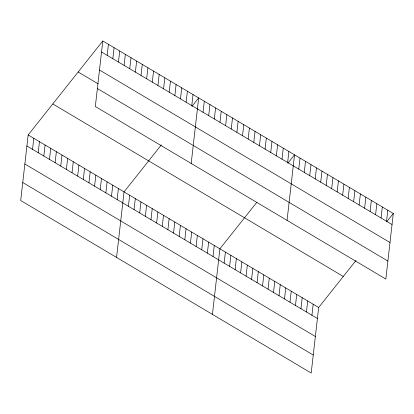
<?xml version="1.0" encoding="UTF-8"?>
<svg xmlns="http://www.w3.org/2000/svg" width="414" height="414" viewBox="0 0 414 414"><rect width="100%" height="100%" fill="white"/><g stroke="black" fill="none" stroke-linecap="round" stroke-linejoin="round"><path stroke-width="0.62" d="M102.801 40.97L95.329 106.522L385.832 279.041L393.3 213.484L102.801 40.97L28.168 134.959L20.7 200.516L311.199 373.03L318.671 307.478L355.983 260.484M32.551 149.34L33.808 138.307M38.191 152.688L39.449 141.66M43.827 156.037L45.085 145.009M49.468 159.385L50.725 148.357M55.109 162.738L56.366 151.705M60.749 166.086L62.002 155.053M66.385 169.435L67.642 158.402M72.026 172.783L73.283 161.75M77.666 176.131L78.919 165.098M83.302 179.479L84.559 168.451M88.943 182.828L90.2 171.8M107.179 55.352L108.437 44.319M94.583 186.176L95.841 175.148M112.82 58.7L114.078 47.667M100.219 189.524L101.477 178.496M118.461 62.048L119.718 51.015M105.86 192.877L107.117 181.844M124.096 65.396L125.354 54.363M111.501 196.226L112.758 185.193M129.737 68.745L130.995 57.717M117.136 199.574L118.394 188.541M135.378 72.093L136.636 61.065M116.567 257.446L124.034 191.889L161.351 144.895M141.014 75.441L142.271 64.413M128.418 206.27L129.675 195.242M146.654 78.795L147.912 67.761M134.053 209.619L135.311 198.591M152.295 82.143L153.553 71.11M139.694 212.967L140.951 201.939M157.936 85.491L159.188 74.458M145.335 216.315L146.592 205.287M163.571 88.839L164.829 77.806M150.975 219.668L152.228 208.635M169.212 92.187L170.47 81.154M156.611 223.017L157.869 211.984M174.853 95.536L176.105 84.508M162.252 226.365L163.509 215.332M180.488 98.884L181.746 87.856M167.893 229.713L169.145 218.68M186.129 102.232L187.387 91.204M173.528 233.061L174.786 222.028M191.77 105.58L193.027 94.552M179.169 236.41L180.426 225.382M191.196 163.452L198.663 97.901L192.018 106.269M184.81 239.758L186.067 228.73M203.046 112.282L204.304 101.249M190.445 243.106L191.703 232.078M208.687 115.63L209.945 104.597M196.086 246.459L197.343 235.426M214.323 118.978L215.58 107.945M201.727 249.808L202.984 238.774M219.963 122.327L221.221 111.299M207.362 253.156L208.62 242.123M225.604 125.675L226.862 114.647M213.003 256.504L214.261 245.471M231.245 129.023L232.497 117.995M212.429 314.376L219.901 248.819L256.851 202.28M236.88 132.371L238.138 121.343M224.129 263.113L225.387 252.079M242.521 135.725L243.779 124.692M229.615 266.368L230.872 255.34M248.162 139.073L249.414 128.04M235.105 269.628L236.363 258.6M253.798 142.421L255.055 131.388M240.591 272.888L241.848 261.855M259.438 145.769L260.696 134.736M246.076 276.143L247.334 265.115M265.079 149.118L266.331 138.085M251.567 279.403L252.825 268.375M270.715 152.466L271.972 141.438M257.053 282.664L258.31 271.631M276.355 155.814L277.613 144.786M262.538 285.919L263.796 274.891M281.996 159.162L283.254 148.134M268.029 289.179L269.286 278.151M287.632 162.516L288.889 151.483M273.514 292.439L274.772 281.406M287.062 220.383L294.53 154.831L287.885 163.199M279 295.699L280.257 284.666M298.758 169.119L300.015 158.091M284.49 298.955L285.748 287.927M304.249 172.379L305.506 161.346M289.976 302.215L291.233 291.182M309.734 175.639L310.992 164.606M295.467 305.475L296.719 294.442M315.22 178.895L316.477 167.867M300.952 308.73L302.21 297.702M320.71 182.155L321.968 171.127M306.438 311.99L307.695 300.957M326.196 185.415L327.453 174.382M311.928 315.251L313.181 304.218M331.681 188.67L332.939 177.642M337.172 191.93L338.429 180.902M342.657 195.191L343.915 184.158M348.143 198.451L349.4 187.418M353.634 201.706L354.891 190.678M359.119 204.966L360.377 193.933M364.605 208.226L365.862 197.193M370.095 211.482L371.353 200.454M375.581 214.742L376.838 203.709M381.066 218.002L382.324 206.969M386.557 221.257L387.814 210.229M386.655 221.857L393.3 213.484M101.544 52.004L392.042 224.517M99.495 69.992L389.993 242.511M78.174 71.989L98.165 83.861M97.378 88.529L387.882 261.048M52.795 103.945L343.299 276.459M28.168 134.959L318.671 307.478M26.91 145.992L317.414 318.506M24.861 163.985L315.364 336.499M22.749 182.522L313.253 355.036"/></g></svg>
